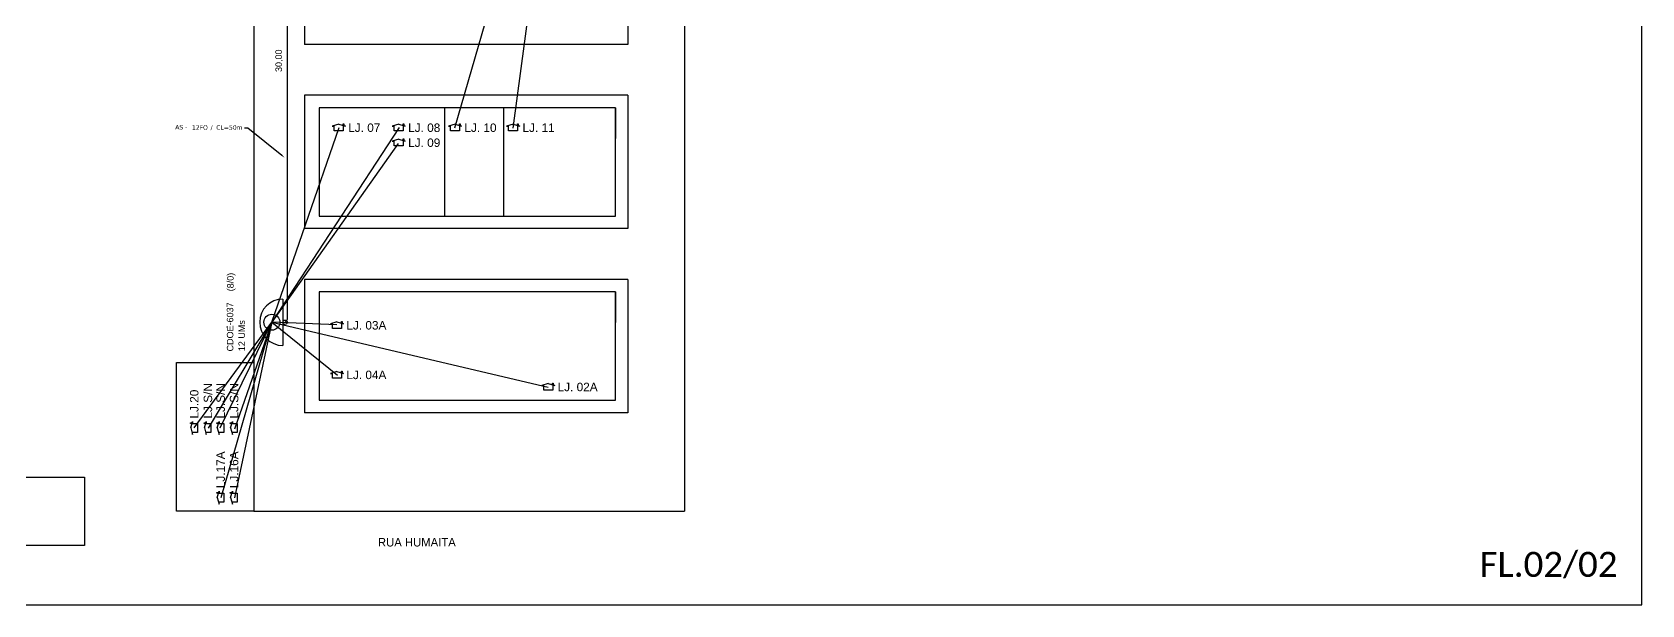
# Model space of a CAD drawing. Extents: x -4 to 1776, y 1 to 595.
# Drawn here: x 1219 to 1776, y 1 to 199 of the extents above; entities that cross this region are included whole.
import ezdxf
from ezdxf.enums import TextEntityAlignment as Align

# ---------------------------------------------------------------- set-up
doc = ezdxf.new("R2010")
doc.units = 0
doc.layers.add("20.0-LEGENDA DOS CDO'S", color=1, linetype='Continuous', lineweight=0)
doc.layers.add('20.2-CDO_POSTE', color=1, linetype='Continuous', lineweight=5)
for name, color, linetype in [('CAP a instalar', 1, 'Continuous'), ('label_cabos', 7, 'Continuous'), ('Legenda', 1, 'Continuous'), ('surveys', 7, 'Continuous')]:
    doc.layers.add(name, color=color, linetype=linetype)
doc.layers.add('DROP DE CLIENTE', color=140, linetype='Continuous', plot=False)
doc.styles.add('ARIAL', font='arial.ttf')
doc.styles.add('siredit', font='verdana.ttf')
doc.linetypes.add('FENCELINE1', pattern='A,0.25,-0.1,[133,ltypeshp.shx,S=0.1,R=0,X=-0.1,Y=0],-0.1,1', length=1.45)

# ---------------------------------------------------------------- blocks, each defined once
blk = doc.blocks.new('CDOE-TEXTO PADRÃO')
at = {"layer": "20.0-LEGENDA DOS CDO'S", "color": 0, "style": 'ARIAL'}
for tag, p in [('CDO_N', (0.49, 7.39)), ('CORDOALHA', (0.5, 4.33)), ('SAP', (0.51, 1.67)), ('SPLITER_1', (0.59, -0.91)), ('SPLITER_2', (0.6, -3.55)), ('(XX-XX_F)S', (0.54, -8.29)), ('(XX-XX_L)S', (0.55, -10.83)), ('UMS', (0.55, -13.15))]:
    blk.add_attdef(tag, p, '', height=1.7, rotation=0.118, dxfattribs=at)
blk.add_attdef('FIBRAS_UTILIZADAS', text='', height=1.7, rotation=0.118, dxfattribs=at).set_placement((19.77, 7.43), align=Align.CENTER)
blk = doc.blocks.new('LEGENDA DOS CABOS')
at = {"layer": 'label_cabos', "color": 0, "style": 'siredit'}
for tag, p in [('TIPO_CABO', (2.74, 0.52)), ('ID', (4.24, 1.63)), ('CABO', (6.16, 0.47)), ('/', (9.19, 0.47)), ('METROS', (14.36, 0.47)), ('XX', (14.31, 1.67))]:
    blk.add_attdef(tag, text='', height=1, rotation=359.69, dxfattribs=at).set_placement(p, align=Align.MIDDLE_CENTER)

msp = doc.modelspace()

# ---------------------------------------------------------------- linework, layer by layer
for p, q in [((1775.78, 1.26), (1775.78, 595.26)), ((934.78, 1.26), (1775.78, 1.26))]:
    msp.add_line(p, q)
at = {"color": 1}
msp.add_line((1305.33, 107.02), (1305.33, 90.96), dxfattribs=at)
at = {"color": 4}
for points in [[(1295.23, 509.18), (1295.23, 33.65)], [(1444.41, 345.55), (1444.41, 33.65)], [(1312.76, 241.23), (1312.76, 195.07)], [(1424.72, 241.23), (1424.72, 195.07)], [(1424.72, 195.07), (1312.76, 195.07)], [(1424.72, 177.54), (1312.76, 177.54)], [(1312.76, 177.54), (1312.76, 131.38)], [(1424.72, 177.54), (1424.72, 131.38)], [(1424.72, 131.38), (1312.76, 131.38)], [(1424.72, 113.84), (1312.76, 113.84)], [(1312.76, 113.84), (1312.76, 67.68)], [(1424.72, 113.84), (1424.72, 67.68)], [(1424.72, 67.68), (1312.76, 67.68)], [(1295.23, 33.65), (1444.41, 33.65)]]:
    msp.add_lwpolyline(points, dxfattribs=at)
at = {"color": 0}
for points in [[(1420.53, 173.16), (1317.94, 173.16), (1317.94, 135.71), (1420.53, 135.71)], [(1420.53, 109.47), (1317.94, 109.47), (1317.94, 72.01), (1420.53, 72.01)], [(958.34, 45.46), (1236.59, 45.46), (1236.59, 21.75), (958.34, 21.75)]]:
    msp.add_lwpolyline(points, close=True, dxfattribs=at)
for points in [[(1361.27, 173.16), (1361.27, 135.71)], [(1381.66, 173.16), (1381.66, 135.71)]]:
    msp.add_lwpolyline(points, dxfattribs=at)
for points in [[(1420.53, 173.16), (1420.53, 162.57)], [(1420.53, 173.16), (1420.53, 162.57)], [(1420.53, 173.16), (1420.53, 162.57)], [(1420.53, 109.47), (1420.53, 98.87)], [(1420.53, 109.47), (1420.53, 98.87)], [(1420.53, 109.47), (1420.53, 98.87)]]:
    msp.add_lwpolyline(points)
at = {"color": 4}
msp.add_lwpolyline([(1295.23, 33.65), (1268.46, 33.65), (1268.46, 85.02), (1295.23, 85.02)], close=True, dxfattribs=at)
at = {"color": 1}
for centre, radius in [((1301.51, 98.99), 2.77), ((1306.07, 99), 0.743)]:
    msp.add_circle(centre, radius, dxfattribs=at)
msp.add_arc((1305.33, 98.99), 8.03, 90, 270, dxfattribs=at)
at = {"layer": 'CAP a instalar', "linetype": 'FENCELINE1', "ltscale": 7, "const_width": 0.421}
for points in [[(1306.89, 307.29), (1306.89, 99.92)], [(1306.07, 99), (1306.89, 99.92)]]:
    msp.add_lwpolyline(points, dxfattribs=at)
at = {"layer": 'DROP DE CLIENTE'}
for points in [[(1364.89, 166.21), (1402.52, 296.08)], [(1385.03, 166.16), (1402.52, 296.08)], [(1345.53, 166.37), (1301.51, 98.99)], [(1301.51, 98.99), (1324.81, 166.33)], [(1345.22, 160.82), (1301.51, 98.99)], [(1274.56, 62.43), (1301.51, 98.99)], [(1301.51, 98.99), (1279.47, 62.39)], [(1283.66, 62.48), (1301.51, 98.99)], [(1283.94, 38.4), (1301.51, 98.99)], [(1301.51, 98.99), (1288.57, 62.06)], [(1301.51, 98.99), (1288.6, 38.27)], [(1301.51, 98.99), (1397.19, 76.49)], [(1324, 98.07), (1301.51, 98.99)], [(1301.51, 98.99), (1324.24, 80.64)]]:
    msp.add_lwpolyline(points, dxfattribs=at)
at = {"layer": 'label_cabos'}
msp.add_lwpolyline([(1305.01, 156.73), (1293.23, 166.11), (1292.03, 166.11)], dxfattribs=at)
msp.add_solid([(1304.88, 156.57), (1305.92, 155.94), (1305.14, 156.88)], dxfattribs=at)
at = {"layer": 'surveys'}
for p, q in [((1324.68, 167.49), (1322.42, 166.83)), ((1324.68, 167.49), (1326.95, 166.83)), ((1326.2, 167.59), (1326.44, 167.59)), ((1326.2, 167.06), (1326.2, 167.59)), ((1326.44, 167.59), (1326.44, 166.99)), ((1345.44, 167.49), (1343.18, 166.83)), ((1345.44, 167.49), (1347.7, 166.83)), ((1346.96, 167.59), (1347.19, 167.59)), ((1346.96, 167.06), (1346.96, 167.59)), ((1347.19, 167.59), (1347.19, 166.99)), ((1364.92, 167.49), (1362.66, 166.83)), ((1364.92, 167.49), (1367.18, 166.83)), ((1366.44, 167.59), (1366.67, 167.59)), ((1366.44, 167.06), (1366.44, 167.59)), ((1366.67, 167.59), (1366.67, 166.99)), ((1385.04, 167.49), (1382.78, 166.83)), ((1385.04, 167.49), (1387.3, 166.83)), ((1386.56, 167.59), (1386.79, 167.59)), ((1386.56, 167.06), (1386.56, 167.59)), ((1386.79, 167.59), (1386.79, 166.99)), ((1322.42, 166.83), (1323.13, 166.83)), ((1323.13, 165.21), (1323.13, 166.82)), ((1326.24, 165.21), (1323.13, 165.21)), ((1326.95, 166.83), (1326.24, 166.83)), ((1326.24, 166.83), (1326.24, 165.21)), ((1343.18, 166.83), (1343.88, 166.83)), ((1345.44, 162.31), (1343.18, 161.65)), ((1343.18, 161.65), (1343.88, 161.65)), ((1343.89, 165.21), (1343.89, 166.82)), ((1346.99, 165.21), (1343.89, 165.21)), ((1343.89, 160.03), (1343.89, 161.64)), ((1345.44, 162.31), (1347.7, 161.65)), ((1346.96, 162.41), (1347.19, 162.41)), ((1346.96, 161.87), (1346.96, 162.41)), ((1347.7, 166.83), (1346.99, 166.83)), ((1346.99, 166.83), (1346.99, 165.21)), ((1347.7, 161.65), (1346.99, 161.65)), ((1346.99, 161.65), (1346.99, 160.03)), ((1347.19, 162.41), (1347.19, 161.81)), ((1362.66, 166.83), (1363.37, 166.83)), ((1363.37, 165.21), (1363.37, 166.82)), ((1366.47, 165.21), (1363.37, 165.21)), ((1367.18, 166.83), (1366.47, 166.83)), ((1366.47, 166.83), (1366.47, 165.21)), ((1382.78, 166.83), (1383.49, 166.83)), ((1383.49, 165.21), (1383.49, 166.82)), ((1386.59, 165.21), (1383.49, 165.21)), ((1387.3, 166.83), (1386.59, 166.83)), ((1386.59, 166.83), (1386.59, 165.21)), ((1346.99, 160.03), (1343.89, 160.03)), ((1324.05, 99.13), (1321.79, 98.47)), ((1321.79, 98.47), (1322.5, 98.47)), ((1322.5, 96.85), (1322.5, 98.47)), ((1325.6, 96.85), (1322.5, 96.85)), ((1324.05, 99.13), (1326.31, 98.47)), ((1325.57, 99.23), (1325.8, 99.23)), ((1325.57, 98.7), (1325.57, 99.23)), ((1326.31, 98.47), (1325.6, 98.47)), ((1325.6, 98.47), (1325.6, 96.85)), ((1325.8, 99.23), (1325.8, 98.63)), ((1324.05, 81.98), (1321.79, 81.31)), ((1321.79, 81.31), (1322.5, 81.31)), ((1322.5, 79.69), (1322.5, 81.31)), ((1325.6, 79.69), (1322.5, 79.69)), ((1324.05, 81.98), (1326.31, 81.31)), ((1325.57, 82.07), (1325.8, 82.07)), ((1325.57, 81.54), (1325.57, 82.07)), ((1325.6, 81.32), (1325.6, 79.69)), ((1326.31, 81.31), (1325.6, 81.31)), ((1325.8, 82.07), (1325.8, 81.47)), ((1273.33, 64.19), (1273.93, 64.19)), ((1273.33, 63.95), (1273.33, 64.19)), ((1273.86, 63.95), (1273.33, 63.95)), ((1273.43, 62.43), (1274.09, 64.69)), ((1273.43, 62.43), (1274.09, 60.17)), ((1274.09, 64.69), (1274.09, 63.98)), ((1274.09, 63.98), (1275.71, 63.98)), ((1275.71, 63.98), (1275.71, 60.88)), ((1278.06, 64.19), (1278.66, 64.19)), ((1278.06, 63.95), (1278.06, 64.19)), ((1278.6, 63.95), (1278.06, 63.95)), ((1278.16, 62.43), (1278.82, 64.69)), ((1278.16, 62.43), (1278.82, 60.17)), ((1278.82, 64.69), (1278.82, 63.98)), ((1278.82, 63.98), (1280.44, 63.98)), ((1280.44, 63.98), (1280.44, 60.88)), ((1282.47, 64.19), (1283.07, 64.19)), ((1282.47, 63.95), (1282.47, 64.19)), ((1283.01, 63.95), (1282.47, 63.95)), ((1282.57, 62.43), (1283.23, 64.69)), ((1282.57, 62.43), (1283.23, 60.17)), ((1283.23, 64.69), (1283.23, 63.98)), ((1283.23, 63.98), (1284.85, 63.98)), ((1284.85, 63.98), (1284.85, 60.88)), ((1287.13, 64.19), (1287.73, 64.19)), ((1287.13, 63.95), (1287.13, 64.19)), ((1287.66, 63.95), (1287.13, 63.95)), ((1287.23, 62.43), (1287.89, 64.69)), ((1287.23, 62.43), (1287.89, 60.17)), ((1287.89, 64.69), (1287.89, 63.98)), ((1287.89, 63.98), (1289.51, 63.98)), ((1289.51, 63.98), (1289.51, 60.88)), ((1274.09, 60.17), (1274.09, 60.88)), ((1275.71, 60.88), (1274.09, 60.88)), ((1278.82, 60.17), (1278.82, 60.88)), ((1280.44, 60.88), (1278.83, 60.88)), ((1283.23, 60.17), (1283.23, 60.88)), ((1284.85, 60.88), (1283.24, 60.88)), ((1287.89, 60.17), (1287.89, 60.88)), ((1289.51, 60.88), (1287.89, 60.88)), ((1282.47, 40.1), (1283.07, 40.1)), ((1282.47, 39.86), (1282.47, 40.1)), ((1283.01, 39.86), (1282.47, 39.86)), ((1282.57, 38.34), (1283.23, 40.6)), ((1283.23, 40.6), (1283.23, 39.89)), ((1283.23, 39.89), (1284.85, 39.89)), ((1284.85, 39.89), (1284.85, 36.79)), ((1287.13, 40.1), (1287.73, 40.1)), ((1287.13, 39.86), (1287.13, 40.1)), ((1287.66, 39.86), (1287.13, 39.86)), ((1287.23, 38.34), (1287.89, 40.6)), ((1287.89, 40.6), (1287.89, 39.89)), ((1287.89, 39.89), (1289.51, 39.89)), ((1289.51, 39.89), (1289.51, 36.79)), ((1282.57, 38.34), (1283.23, 36.08)), ((1283.23, 36.08), (1283.23, 36.79)), ((1284.85, 36.79), (1283.24, 36.79)), ((1287.23, 38.34), (1287.89, 36.08)), ((1287.89, 36.08), (1287.89, 36.79)), ((1289.51, 36.79), (1287.89, 36.79))]:
    msp.add_line(p, q, dxfattribs=at)
at = {"layer": 'surveys', "color": 0}
for p, q in [((1397.19, 77.8), (1394.93, 77.13)), ((1394.93, 77.13), (1395.64, 77.13)), ((1395.64, 75.51), (1395.64, 77.13)), ((1398.74, 75.51), (1395.64, 75.51)), ((1397.19, 77.8), (1399.45, 77.13)), ((1398.71, 77.89), (1398.95, 77.89)), ((1398.71, 77.36), (1398.71, 77.89)), ((1398.74, 77.14), (1398.74, 75.51)), ((1399.45, 77.13), (1398.74, 77.13)), ((1398.95, 77.89), (1398.95, 77.29))]:
    msp.add_line(p, q, dxfattribs=at)

# ---------------------------------------------------------------- block references
at = {"layer": '20.2-CDO_POSTE', "color": 1}
ref = msp.add_blockref('CDOE-TEXTO PADRÃO', (1303.11, 98.47), dxfattribs=dict(at, xscale=1.312200003862386, yscale=1.312200003862386, zscale=1.31220000386238, rotation=90))
ref.add_attrib('CDO_N', 'CDOE-6037', (1288.17, 88.9), dxfattribs={"layer": "20.0-LEGENDA DOS CDO'S", "color": 0, "height": 2.231, "rotation": 90.118, "style": 'ARIAL'})
ref.add_attrib('CORDOALHA', '12 UMs', (1292.19, 88.98), dxfattribs={"layer": "20.0-LEGENDA DOS CDO'S", "color": 0, "height": 2.231, "rotation": 90.118, "style": 'ARIAL'})
ref.add_attrib('FIBRAS_UTILIZADAS', '       (8/0)', dxfattribs={"layer": "20.0-LEGENDA DOS CDO'S", "color": 0, "height": 2.2306, "rotation": 90.118, "style": 'ARIAL'}).set_placement((1288.27, 109.88), align=Align.CENTER)
at = {"layer": 'label_cabos', "color": 0}
ref = msp.add_blockref('LEGENDA DOS CABOS', (1267.63, 166.48), dxfattribs=dict(at, xscale=1.912369488557146, yscale=1.912369488557175, zscale=1.91236948855717))
ref.add_attrib('CABO', '12FO', dxfattribs={"layer": 'Legenda', "color": 7, "height": 1.53, "rotation": 359.69, "style": 'siredit'}).set_placement((1276.59, 166.38), align=Align.MIDDLE_CENTER)
ref.add_attrib('METROS', 'CL=50m', dxfattribs={"layer": 'Legenda', "color": 7, "height": 1.53, "rotation": 359.69, "style": 'siredit'}).set_placement((1286.81, 166.38), align=Align.MIDDLE_CENTER)
ref.add_attrib('/', '/', dxfattribs={"layer": 'Legenda', "color": 7, "height": 1.53, "rotation": 359.69, "style": 'siredit'}).set_placement((1280.65, 166.38), align=Align.MIDDLE_CENTER)
ref.add_attrib('TIPO_CABO', 'AS -', dxfattribs={"layer": 'Legenda', "color": 7, "height": 1.53, "rotation": 359.69, "style": 'siredit'}).set_placement((1270.14, 166.47), align=Align.MIDDLE_CENTER)

# ---------------------------------------------------------------- texts
at = {"color": 0, "style": 'ARIAL'}
for s, p in [('LJ. 07', (1327.94, 164.84)), ('LJ. 08', (1348.69, 164.84)), ('LJ. 10', (1368.17, 164.84)), ('LJ. 11', (1388.29, 164.84)), ('LJ. 09', (1348.69, 159.66)), ('LJ. 03A', (1327.3, 96.48)), ('LJ. 04A', (1327.3, 79.33)), ('LJ. 02A', (1400.44, 75.15))]:
    msp.add_text(s, height=2.925, dxfattribs=at).set_placement(p)
at = {"style": 'ARIAL'}
for s, p in [('LJ.20', (1276.1, 65.69)), ('LJ.S/N', (1280.84, 65.69)), ('LJ.S/N', (1285.24, 65.69)), ('LJ.S/N', (1289.9, 65.69)), ('LJ.17A', (1285.24, 41.6)), ('LJ.16A', (1289.9, 41.6))]:
    msp.add_text(s, height=2.925, rotation=90, dxfattribs=at).set_placement(p)
msp.add_text('RUA HUMAITA', height=2.925).set_placement((1338.23, 21.43))
at = {"insert": (1743.49, 14.96), "char_height": 8.64, "width": 131.666, "attachment_point": 5}
msp.add_mtext('{\\fCalibri|b0|i0|c0|p34;\\C7;FL.02/02}', dxfattribs=at)
at = {"layer": "20.0-LEGENDA DOS CDO'S", "color": 0, "style": 'ARIAL'}
msp.add_attdef('30,00', (1304.98, 185.57), 'CDOEXXX', height=2.231, rotation=90.118, dxfattribs=at)

doc.saveas('drawing.dxf')
